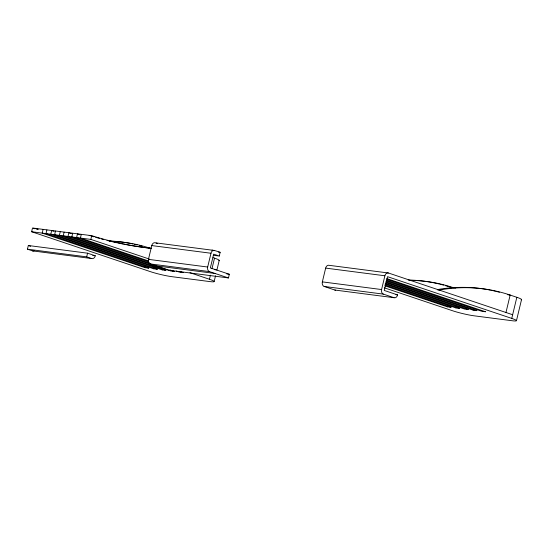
<?xml version="1.0" encoding="UTF-8"?>
<svg xmlns="http://www.w3.org/2000/svg" width="549" height="549" viewBox="0 0 549 549"><rect width="100%" height="100%" fill="white"/><g stroke="black" fill="none" stroke-linecap="round" stroke-linejoin="round"><path stroke-width="0.82" d="M27.45 249.184L28.328 245.513L87.559 253.185L95.286 255.779A3.795 2.793 -82.6 0 1 91.738 258.558L32.508 250.886L27.45 249.184L86.68 256.857L91.738 258.558M210.425 275.2L209.45 279.263A15.653 1.53 13.5 0 1 209.958 281.603L171.748 276.655A15.653 1.53 13.5 0 1 150.22 271.59L31.616 231.733L32.508 228.007L91.738 235.679A580.931 427.623 -82.6 0 0 151.538 248.395M89.171 235.404L89.185 235.349A580.931 427.623 -82.6 0 0 94.016 236.832M86.68 256.857L87.559 253.185M31.616 231.733L90.846 239.405L91.738 235.679M219.264 256.033L220.149 252.307L214.535 250.481L155.305 242.809A3.795 2.793 -82.6 0 0 151.757 245.581L148.45 259.354A3.795 2.793 -82.6 0 0 150.241 263.925L169.229 270.273L228.459 277.945L229.338 274.267L210.349 267.926L213.657 254.153L219.264 256.033L213.341 255.271M43.076 229.448L42.198 233.119L145.032 267.679L148.854 268.173L46.013 233.613L46.898 229.942M55.497 231.054L54.612 234.725L157.453 269.284L153.631 268.79L50.789 234.231L51.675 230.559L54.104 231.376M60.273 231.671L59.388 235.349L162.23 269.902L166.052 270.396L63.21 235.844L64.096 232.165M72.688 233.284L71.809 236.955L149.548 263.074M81.286 234.396L80.408 238.067L148.429 260.926M145.032 267.679L145.389 266.21M153.631 268.79L153.988 267.322M162.23 269.902L162.579 268.434M228.459 277.945L209.464 271.597A3.795 2.793 -82.6 0 1 207.68 267.027L210.981 253.254A3.795 2.793 -82.6 0 1 214.535 250.481M211.983 268.701L214.515 258.14L213.033 257.646M214.158 281.479L215.524 275.797M216.889 270.108L219.229 260.363M335.549 290.147A3.795 2.793 -82.6 0 1 334.828 290.037L324.143 286.448A3.795 2.793 -82.6 0 1 322.352 281.877L325.66 268.104A3.795 2.793 -82.6 0 1 329.208 265.332L388.438 272.997L512.649 314.742M384.348 287.827L452.541 310.741A15.653 1.53 13.5 0 0 474.068 315.805L512.279 320.753A15.653 1.53 13.5 0 0 511.764 318.413L387.56 276.675L384.252 290.442L397.606 294.93A3.795 2.793 -82.6 0 1 394.052 297.709L383.367 294.12A3.795 2.793 -82.6 0 1 381.582 289.549L384.883 275.776A3.795 2.793 -82.6 0 1 388.438 272.997M385 285.878L447.353 306.829L447.703 305.361M385.501 284.265L455.951 307.941L456.301 306.472M386.503 281.054L473.149 310.171L473.499 308.703M505.972 312.498L510.158 295.053L516.835 297.297A15.653 1.53 13.5 0 1 521.125 299.823M511.764 318.413L516.835 297.297M516.479 320.63L521.55 299.514M218.454 252.087L220.149 252.307M151.757 245.581L210.981 253.254M325.66 268.104L384.883 275.776M148.614 248.23L150.309 248.45M451.724 287.484L455.704 287.999M507.77 294.738L510.158 295.053A258.682 190.421 -82.6 0 0 439.193 290.057L437.491 289.838M148.45 259.354L207.68 267.027M322.352 281.877L381.582 289.549M214.282 269.593L215.97 269.813M92.747 255.45L95.286 255.779M395.911 294.71L397.606 294.93M150.241 263.925L209.464 271.597M324.143 286.448L383.367 294.12M226.799 273.944L229.338 274.267M155.868 265.819L215.091 273.484M334.828 290.037L394.052 297.709M447.353 306.829L451.175 307.323L384.774 285.013M455.951 307.941L459.774 308.435L385.274 283.401M473.149 310.171L476.964 310.665L386.276 280.189M156.108 243.07L157.714 243.591M386.777 278.576L485.563 311.777L481.748 311.283L387.004 279.448M385.775 281.795L468.372 309.547L464.55 309.053L386.002 282.66M79.893 234.718L77.464 233.901L76.585 237.573L148.655 261.791M90.846 239.405L149.335 259.059M189.954 272.709L209.45 279.263M71.301 233.606L68.872 232.79L67.987 236.461L170.828 271.021L174.651 271.515L169.792 269.882M180.01 271.535L183.249 272.627L179.427 272.132L176.188 271.041M37.476 229.208L35.054 228.336A580.931 427.623 -82.6 0 0 38.272 229.338M28.328 245.513L30.648 246.295M214.515 258.14A15.653 1.53 13.5 0 1 218.804 260.672M34.312 250.673A3.795 2.793 -82.6 0 1 32.508 250.886M110.157 241.244A258.682 190.421 -82.6 0 1 150.344 248.285M109.313 240.97A258.682 190.421 -82.6 0 1 130.442 243.433M131.28 243.598A258.682 190.421 -82.6 0 1 132.947 243.941M134.615 244.305A258.682 190.421 -82.6 0 1 137.106 244.895M139.59 245.527A258.682 190.421 -82.6 0 1 142.061 246.199M151.483 248.34A580.931 427.623 -82.6 0 1 124.17 244.257M123.347 244.092A580.931 427.623 -82.6 0 1 118.426 243.077M117.603 242.905A580.931 427.623 -82.6 0 1 111.879 241.608M110.246 241.217A580.931 427.623 -82.6 0 1 106.986 240.407M103.734 239.57A580.931 427.623 -82.6 0 1 101.297 238.911M99.678 238.465A580.931 427.623 -82.6 0 1 95.636 237.312M34.923 228.761A580.931 427.623 -82.6 0 1 33.311 228.26M437.395 289.591A258.682 190.421 -82.6 0 1 490.278 290.085M491.115 290.256A258.682 190.421 -82.6 0 1 495.273 291.183M496.104 291.382A258.682 190.421 -82.6 0 1 499.412 292.233M408.223 280.031A258.682 190.421 -82.6 0 1 439.426 284.046M440.25 284.252A258.682 190.421 -82.6 0 1 443.558 285.123M445.205 285.59A258.682 190.421 -82.6 0 1 450.928 287.381M409.911 280.347A258.682 190.421 -82.6 0 1 453.481 287.71M213.595 250.673L211.989 250.152L213.588 250.687"/></g></svg>
